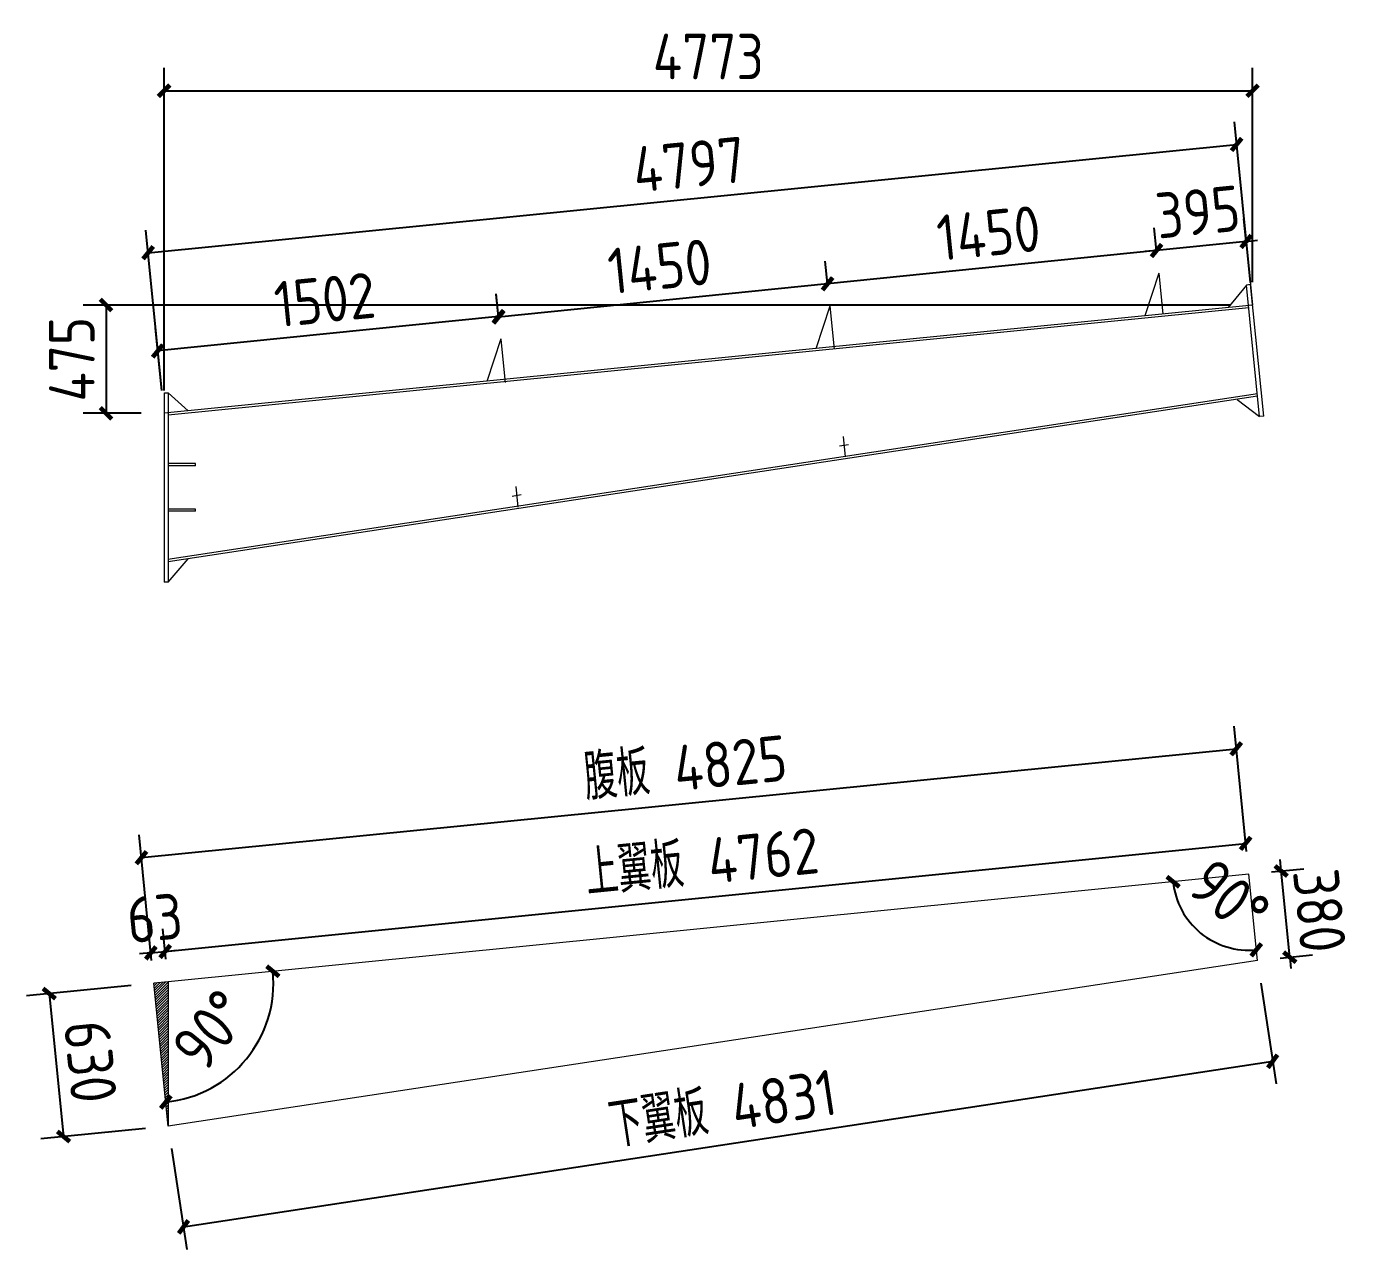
# Model space of a CAD drawing. Extents: x 485428 to 797698, y 56414 to 211814.
# Drawn here: x 734746 to 740569, y 117519 to 122881 of the extents above; entities that cross this region are included whole.
import ezdxf

# ---------------------------------------------------------------- set-up
doc = ezdxf.new("R2010")
doc.units = 0
doc.header["$LTSCALE"] = 1000
doc.header["$MEASUREMENT"] = 0
doc.styles.get("Standard").update_dxf_attribs({"font": 'gbenor.shx', "bigfont": 'gbcbig.shx'})
doc.dimstyles.get("Standard").update_dxf_attribs({"dimscale": 100, "dimtxt": 2, "dimasz": 0.4, "dimexe": 0.5, "dimexo": 1, "dimgap": 0.5, "dimtad": 1, "dimdec": 0, "dimzin": 0, "dimdsep": 46, "dimtxsty": 'Standard', "dimblk": 'ARCHTICK', "dimcen": 0.09, "dimadec": 0, "dimazin": 0, "dimtfac": 1, "dimtdec": 0, "dimtix": 1, "dimtmove": 2, "dimatfit": 3, "dimfxl": 1, "dimtolj": 1, "dimtzin": 0, "dimarcsym": 0})

# ---------------------------------------------------------------- blocks, each defined once
blk = doc.blocks.new('_ArchTick')
at = {"color": 0, "linetype": 'ByBlock', "const_width": 0.4}
blk.add_lwpolyline([(-0.5, -0.5), (0.5, 0.5)], dxfattribs=at)
blk = doc.blocks.new('*D2103')
at = {"color": 3, "lineweight": -2}
for p, q in [((740022, 121660), (734994.2, 121660)), ((735094.2, 121660), (735094.2, 121185.3)), ((735248.9, 121185.3), (734994.2, 121185.3))]:
    blk.add_line(p, q, dxfattribs=at)
at = {"layer": 'Defpoints', "color": 0}
for p in [(740122, 121660), (735094.2, 121185.3), (735348.9, 121185.3)]:
    blk.add_point(p, dxfattribs=at)
at = {"color": 3, "lineweight": -2, "xscale": 50, "yscale": 50, "zscale": 50}
for p, rotation in [((735094.2, 121660), 90), ((735094.2, 121185.3), 270)]:
    blk.add_blockref('_ArchTick', p, dxfattribs=dict(at, rotation=rotation))
at = {"color": 0, "lineweight": 15, "insert": (734944.2, 121422.6), "char_height": 200, "attachment_point": 5, "rotation": 90}
blk.add_mtext('\\A1;475', dxfattribs=at)
blk = doc.blocks.new('*D2075')
at = {"color": 3, "lineweight": -2}
for p, q in [((735348.9, 121285.3), (735348.9, 122699.9)), ((740122, 121760), (740122, 122699.9)), ((735348.9, 122599.9), (740122, 122599.9))]:
    blk.add_line(p, q, dxfattribs=at)
at = {"layer": 'Defpoints', "color": 0}
for p in [(740122, 122599.9), (740122, 121660), (735348.9, 121185.3)]:
    blk.add_point(p, dxfattribs=at)
at = {"color": 3, "lineweight": -2, "xscale": 50, "yscale": 50, "zscale": 50, "rotation": 180}
blk.add_blockref('_ArchTick', (735348.9, 122599.9), dxfattribs=at)
at = {"color": 3, "lineweight": -2, "xscale": 50, "yscale": 50, "zscale": 50}
blk.add_blockref('_ArchTick', (740122, 122599.9), dxfattribs=at)
at = {"color": 0, "lineweight": 15, "insert": (737735.4, 122749.9), "char_height": 200, "attachment_point": 5}
blk.add_mtext('\\A1;4773', dxfattribs=at)
blk = doc.blocks.new('*D2104')
at = {"color": 3, "lineweight": -2}
for p, q in [((739700.9, 121898.8), (739690.8, 121998.6)), ((740093.8, 121938.5), (740083.7, 122038.4)), ((740093.8, 121938.9), (739700.9, 121899.1)), ((740093.8, 121938.9), (740143.5, 121943.9)), ((739700.9, 121899.1), (739651.2, 121894.1))]:
    blk.add_line(p, q, dxfattribs=at)
at = {"layer": 'Defpoints', "color": 0}
for p in [(739700.9, 121899.1), (740103.9, 121839), (739711, 121799.3)]:
    blk.add_point(p, dxfattribs=at)
at = {"color": 3, "lineweight": -2, "xscale": 50, "yscale": 50, "zscale": 50}
for p, rotation in [((739700.9, 121899.1), 5.777421643194059), ((740093.8, 121938.9), 185.7774216431941)]:
    blk.add_blockref('_ArchTick', p, dxfattribs=dict(at, rotation=rotation))
at = {"color": 0, "lineweight": 15, "insert": (739882.2, 122068.3), "char_height": 200, "attachment_point": 5, "rotation": 5.77742}
blk.add_mtext('\\A1;395', dxfattribs=at)
blk = doc.blocks.new('*D2105')
at = {"color": 3, "lineweight": -2}
for p, q in [((739700.9, 121898.8), (739690.8, 121998.6)), ((739700.9, 121899.1), (738258.3, 121753.2)), ((738258.1, 121755), (738248.2, 121852.7))]:
    blk.add_line(p, q, dxfattribs=at)
at = {"layer": 'Defpoints', "color": 0}
for p in [(739711, 121799.3), (738258.3, 121753.2), (738268.2, 121655.5)]:
    blk.add_point(p, dxfattribs=at)
at = {"color": 3, "lineweight": -2, "xscale": 50, "yscale": 50, "zscale": 50}
for p, rotation in [((739700.9, 121899.1), 5.777421643287681), ((738258.3, 121753.2), 185.7774216432877)]:
    blk.add_blockref('_ArchTick', p, dxfattribs=dict(at, rotation=rotation))
at = {"color": 0, "lineweight": 15, "insert": (738964.5, 121975.4), "char_height": 200, "attachment_point": 5, "rotation": 5.77742}
blk.add_mtext('\\A1;1450', dxfattribs=at)
blk = doc.blocks.new('*D2106')
at = {"color": 3, "lineweight": -2}
for p, q in [((738258.1, 121755), (738248.2, 121852.7)), ((736815.5, 121609), (736805.6, 121706.7)), ((738258.3, 121753.2), (736815.6, 121607.2))]:
    blk.add_line(p, q, dxfattribs=at)
at = {"layer": 'Defpoints', "color": 0}
for p in [(738268.2, 121655.5), (736815.6, 121607.2), (736825.5, 121509.5)]:
    blk.add_point(p, dxfattribs=at)
at = {"color": 3, "lineweight": -2, "xscale": 50, "yscale": 50, "zscale": 50}
for p, rotation in [((738258.3, 121753.2), 5.777421643287681), ((736815.6, 121607.2), 185.7774216432877)]:
    blk.add_blockref('_ArchTick', p, dxfattribs=dict(at, rotation=rotation))
at = {"color": 0, "lineweight": 15, "insert": (737521.9, 121829.4), "char_height": 200, "attachment_point": 5, "rotation": 5.77742}
blk.add_mtext('\\A1;1450', dxfattribs=at)
blk = doc.blocks.new('*D2107')
at = {"color": 3, "lineweight": -2}
for p, q in [((736815.5, 121609), (736805.3, 121709.3)), ((736815.4, 121609.8), (735321.2, 121458.7)), ((735338.8, 121284.7), (735311.2, 121558.1))]:
    blk.add_line(p, q, dxfattribs=at)
at = {"layer": 'Defpoints', "color": 0}
for p in [(736825.5, 121509.5), (735321.2, 121458.7), (735348.9, 121185.3)]:
    blk.add_point(p, dxfattribs=at)
at = {"color": 3, "lineweight": -2, "xscale": 50, "yscale": 50, "zscale": 50}
for p, rotation in [((736815.4, 121609.8), 5.777421643287681), ((735321.2, 121458.7), 185.7774216432877)]:
    blk.add_blockref('_ArchTick', p, dxfattribs=dict(at, rotation=rotation))
at = {"color": 0, "lineweight": 15, "insert": (736053.2, 121683.5), "char_height": 200, "attachment_point": 5, "rotation": 5.77742}
blk.add_mtext('\\A1;1502', dxfattribs=at)
blk = doc.blocks.new('*D2108')
at = {"color": 3, "lineweight": -2}
for p, q in [((740112.1, 121759.5), (740042.1, 122463.7)), ((735278.9, 121889.5), (740052, 122364.2)), ((735339, 121284.8), (735269, 121989))]:
    blk.add_line(p, q, dxfattribs=at)
at = {"layer": 'Defpoints', "color": 0}
for p in [(740052, 122364.2), (740122, 121660), (735348.9, 121185.3)]:
    blk.add_point(p, dxfattribs=at)
at = {"color": 3, "lineweight": -2, "xscale": 50, "yscale": 50, "zscale": 50}
for p, rotation in [((740052, 122364.2), 5.679690358711365), ((735278.9, 121889.5), 185.6796903587114)]:
    blk.add_blockref('_ArchTick', p, dxfattribs=dict(at, rotation=rotation))
at = {"color": 0, "lineweight": 15, "insert": (737650.6, 122276.1), "char_height": 200, "attachment_point": 5, "rotation": 5.67969}
blk.add_mtext('\\A1;4797', dxfattribs=at)
blk = doc.blocks.new('*D2109')
at = {"color": 3, "lineweight": -2}
for p, q in [((735294.3, 118786.1), (735281, 118918.8)), ((735356.9, 118792.4), (735343.7, 118925.1)), ((735290.9, 118819.3), (735241.2, 118814.4)), ((735290.9, 118819.3), (735353.6, 118825.6)), ((735353.6, 118825.6), (735403.4, 118830.6))]:
    blk.add_line(p, q, dxfattribs=at)
at = {"layer": 'Defpoints', "color": 0}
for p in [(735353.6, 118825.6), (735304.2, 118686.6), (735366.9, 118692.9)]:
    blk.add_point(p, dxfattribs=at)
at = {"color": 3, "lineweight": -2, "xscale": 50, "yscale": 50, "zscale": 50}
for p, rotation in [((735290.9, 118819.3), 5.710593137494398), ((735353.6, 118825.6), 185.7105931374944)]:
    blk.add_blockref('_ArchTick', p, dxfattribs=dict(at, rotation=rotation))
at = {"color": 0, "lineweight": 15, "insert": (735307.4, 118971.7), "char_height": 200, "attachment_point": 5, "rotation": 5.71059}
blk.add_mtext('\\A1;63', dxfattribs=at)
blk = doc.blocks.new('*D2110')
at = {"color": 3, "lineweight": -2}
for p, q in [((740095.1, 119263.6), (740081.6, 119398.9)), ((735353.6, 118825.6), (740091.5, 119299.4)), ((735356.9, 118792.4), (735343.7, 118925.1))]:
    blk.add_line(p, q, dxfattribs=at)
at = {"layer": 'Defpoints', "color": 0}
for p in [(740091.5, 119299.4), (740105.1, 119164.1), (735366.9, 118692.9)]:
    blk.add_point(p, dxfattribs=at)
at = {"color": 3, "lineweight": -2, "xscale": 50, "yscale": 50, "zscale": 50}
for p, rotation in [((740091.5, 119299.4), 5.710593137575103), ((735353.6, 118825.6), 185.7105931375751)]:
    blk.add_blockref('_ArchTick', p, dxfattribs=dict(at, rotation=rotation))
at = {"color": 0, "lineweight": 15, "insert": (737707, 119218.3), "char_height": 200, "attachment_point": 5, "rotation": 5.71059}
blk.add_mtext('\\A1;上翼板 4762', dxfattribs=at)
blk = doc.blocks.new('*D2076')
at = {"color": 3, "lineweight": -2}
for p, q in [((740095.2, 119263.6), (740040.5, 119813.8)), ((735249.5, 119236.8), (740050.4, 119714.3)), ((735294.3, 118786.1), (735239.6, 119336.4))]:
    blk.add_line(p, q, dxfattribs=at)
at = {"layer": 'Defpoints', "color": 0}
for p in [(740050.4, 119714.3), (740105.1, 119164.1), (735304.2, 118686.6)]:
    blk.add_point(p, dxfattribs=at)
at = {"color": 3, "lineweight": -2, "xscale": 50, "yscale": 50, "zscale": 50}
for p, rotation in [((740050.4, 119714.3), 5.679869091041515), ((735249.5, 119236.8), 185.6798690910416)]:
    blk.add_blockref('_ArchTick', p, dxfattribs=dict(at, rotation=rotation))
at = {"color": 0, "lineweight": 15, "insert": (737634.4, 119631.4), "char_height": 200, "attachment_point": 5, "rotation": 5.67987}
blk.add_mtext('\\A1;腹板 4825', dxfattribs=at)
blk = doc.blocks.new('*D2111')
at = {"color": 3, "lineweight": -2}
for p, q in [((740157.9, 118687.1), (740225.1, 118245)), ((735434.1, 117617.7), (740210.1, 118343.9)), ((735381.9, 117960.9), (735449.1, 117518.8))]:
    blk.add_line(p, q, dxfattribs=at)
at = {"layer": 'Defpoints', "color": 0}
for p in [(740142.9, 118786), (740210.1, 118343.9), (735366.9, 118059.8)]:
    blk.add_point(p, dxfattribs=at)
at = {"color": 3, "lineweight": -2, "xscale": 50, "yscale": 50, "zscale": 50}
for p, rotation in [((740210.1, 118343.9), 8.64564635709541), ((735434.1, 117617.7), 188.6456463570954)]:
    blk.add_blockref('_ArchTick', p, dxfattribs=dict(at, rotation=rotation))
at = {"color": 0, "lineweight": 15, "insert": (737798.6, 118135.6), "char_height": 200, "attachment_point": 5, "rotation": 8.64565}
blk.add_mtext('\\A1;下翼板 4831', dxfattribs=at)
blk = doc.blocks.new('*D2112')
at = {"color": 3, "lineweight": -2}
for p, q in [((740247.3, 119178.3), (740242.3, 119228.1)), ((740204.6, 119174), (740346.8, 119188.3)), ((740285.1, 118800.2), (740247.3, 119178.3)), ((740242.4, 118795.9), (740384.6, 118810.1)), ((740285.1, 118800.2), (740290, 118750.4))]:
    blk.add_line(p, q, dxfattribs=at)
at = {"layer": 'Defpoints', "color": 0}
for p in [(740105.1, 119164.1), (740247.3, 119178.3), (740142.9, 118786)]:
    blk.add_point(p, dxfattribs=at)
at = {"color": 3, "lineweight": -2, "xscale": 50, "yscale": 50, "zscale": 50}
for p, rotation in [((740247.3, 119178.3), 275.7105931374983), ((740285.1, 118800.2), 95.71059313749835)]:
    blk.add_blockref('_ArchTick', p, dxfattribs=dict(at, rotation=rotation))
at = {"color": 0, "lineweight": 15, "insert": (740415.4, 119004.2), "char_height": 200, "attachment_point": 5, "rotation": 275.71059}
blk.add_mtext('\\A1;380', dxfattribs=at)
blk = doc.blocks.new('*D2113')
at = {"color": 3, "lineweight": -2}
for p, q in [((735204.7, 118676.6), (734745.8, 118630.8)), ((734845.3, 118640.7), (734908, 118013.9)), ((735267.4, 118049.8), (734808.5, 118003.9))]:
    blk.add_line(p, q, dxfattribs=at)
at = {"layer": 'Defpoints', "color": 0}
for p in [(735304.2, 118686.6), (735366.9, 118059.8), (734908, 118013.9)]:
    blk.add_point(p, dxfattribs=at)
at = {"color": 3, "lineweight": -2, "xscale": 50, "yscale": 50, "zscale": 50}
for p, rotation in [((734845.3, 118640.7), 95.71059313748569), ((734908, 118013.9), 275.7105931374857)]:
    blk.add_blockref('_ArchTick', p, dxfattribs=dict(at, rotation=rotation))
at = {"color": 0, "lineweight": 15, "insert": (735025.9, 118342.2), "char_height": 200, "attachment_point": 5, "rotation": 275.71059}
blk.add_mtext('\\A1;630', dxfattribs=at)
blk = doc.blocks.new('*D2077')
at = {"color": 0, "lineweight": -2}
blk.add_arc((735304.2, 118686.6), 524.2, 275.71059, 5.67946, dxfattribs=at)
at = {"layer": 'Defpoints', "color": 0}
for p in [(740105.1, 119164.1), (735304.2, 118686.6), (735366.9, 118692.9), (735610.1, 118260.9), (735366.9, 118059.8)]:
    blk.add_point(p, dxfattribs=at)
at = {"color": 0, "lineweight": -2, "xscale": 50, "yscale": 50, "zscale": 50}
for p, rotation in [((735825.9, 118738.5), 95.67946262486774), ((735356.4, 118165), 185.7105931374774)]:
    blk.add_blockref('_ArchTick', p, dxfattribs=dict(at, rotation=rotation))
at = {"color": 0, "lineweight": 15, "insert": (735555.1, 118481.3), "char_height": 200, "attachment_point": 5, "rotation": 50.69503}
blk.add_mtext('\\A1;90°', dxfattribs=at)
blk = doc.blocks.new('*D3255')
at = {"color": 0, "lineweight": -2}
blk.add_arc((740105.1, 119164.1), 333.2, 185.67946, 275.71059, dxfattribs=at)
at = {"layer": 'Defpoints', "color": 0}
for p in [(740105.1, 119164.1), (740105.1, 119164.1), (739834.5, 118969.7), (740142.9, 118786), (735366.9, 118692.9)]:
    blk.add_point(p, dxfattribs=at)
at = {"color": 0, "lineweight": -2, "xscale": 50, "yscale": 50, "zscale": 50}
for p, rotation in [((739773.5, 119131.1), 95.67946262486751), ((740138.2, 118832.6), 5.7105931374928)]:
    blk.add_blockref('_ArchTick', p, dxfattribs=dict(at, rotation=rotation))
at = {"color": 0, "lineweight": 15, "insert": (740020.7, 119061), "char_height": 200, "attachment_point": 5, "rotation": 320.69503}
blk.add_mtext('\\A1;90°', dxfattribs=at)

msp = doc.modelspace()

# ---------------------------------------------------------------- hatches: boundary and pattern name
at = {"lineweight": 15}
h = msp.add_hatch(dxfattribs=at)
h.set_pattern_fill('ANSI31', color=256, scale=5, style=0)
h.set_pattern_definition([(45, (-26, -31896.44), (-5.612660076, 5.612660076), [])])
h.paths.add_polyline_path([(735366.9, 118692.9), (735304.2, 118686.6), (735366.9, 118059.8)])

# ---------------------------------------------------------------- linework, layer by layer
at = {"color": 2, "lineweight": 15}
for p, q in [((740103.9, 121839), (740122, 121660)), ((739711, 121799.8), (739649.5, 121612.9)), ((739711, 121799.8), (739729.1, 121620.7)), ((740095.1, 121747.7), (740014.5, 121649.2)), ((740113, 121749.5), (740095.1, 121747.7)), ((740152.8, 121170.6), (740095.1, 121747.7)), ((740170.8, 121172.4), (740113, 121749.5)), ((738268.2, 121655.5), (738206.7, 121468.7)), ((738268.2, 121655.5), (738287.3, 121466.4)), ((736825.4, 121511.2), (736763.9, 121324.4)), ((736825.5, 121509.5), (736844.7, 121320.5)), ((735348.9, 121275.5), (735348.9, 120445.5)), ((735350.9, 121275.5), (735366.9, 121275.5)), ((735366.9, 121275.5), (735366.9, 120445.5)), ((735366.9, 121275.5), (735454.9, 121195.8)), ((740055, 121246.3), (740152.8, 121170.6)), ((740170.8, 121172.4), (740152.8, 121170.6)), ((738326, 121083.4), (738335.1, 120993.7)), ((735486.9, 120965.5), (735366.9, 120965.5)), ((735486.9, 120965.5), (735366.9, 120965.5)), ((735486.9, 120955.5), (735366.9, 120955.5)), ((735486.9, 120955.5), (735366.9, 120955.5)), ((735486.9, 120955.5), (735486.9, 120965.5)), ((735486.9, 120955.5), (735486.9, 120965.5)), ((736890.8, 120864), (736899.9, 120774.3)), ((735486.9, 120765.5), (735366.9, 120765.5)), ((735486.9, 120765.5), (735366.9, 120765.5)), ((735486.9, 120755.5), (735366.9, 120755.5)), ((735486.9, 120755.5), (735366.9, 120755.5)), ((735486.9, 120755.5), (735486.9, 120765.5)), ((735486.9, 120755.5), (735486.9, 120765.5)), ((735366.9, 120445.5), (735454.2, 120547.2)), ((735366.9, 120445.5), (735348.9, 120445.5)), ((735366.9, 118692.9), (735366.9, 118059.8))]:
    msp.add_line(p, q, dxfattribs=at)
at = {"lineweight": 15}
for p, q in [((740122, 121660), (735348.9, 121185.3)), ((740105.1, 121648.2), (735366.9, 121177)), ((740142.9, 121270.1), (735365.4, 120543.7)), ((740143.9, 121260.2), (735366.9, 120533.8)), ((738349.9, 121046.6), (738310.3, 121040.5)), ((736914.7, 120827.2), (736875.1, 120821.1)), ((740105.1, 119164.1), (735366.9, 118692.9)), ((740142.9, 118786), (740105.1, 119164.1)), ((740142.9, 118786), (735366.9, 118059.8)), ((735366.9, 118692.9), (735304.2, 118686.6)), ((735366.9, 118059.8), (735304.2, 118686.6))]:
    msp.add_line(p, q, dxfattribs=at)

# ---------------------------------------------------------------- dimensions: what is measured, and where the dimension line sits
dim = msp.add_linear_dim(base=(740122, 122599.9), p1=(735348.9, 121185.3), p2=(740122, 121660), dimstyle='Standard', override={"dimtxt": 2, "dimasz": 0.5, "dimexe": 1, "dimexo": 1, "dimclrd": 3, "dimclre": 3}, dxfattribs=at)
dim.commit()
dim.dimension.update_dxf_attribs({"geometry": '*D2075', "text_midpoint": (737735.4, 122749.9)})
for p1, p2, distance, picture, middle in [((735348.9, 121185.3), (740122, 121660), 707.7, '*D2108', (737650.6, 122276.1)), ((740103.9, 121839), (739711, 121799.3), -100.4, '*D2104', (739882.2, 122068.3)), ((740142.9, 118786), (740105.1, 119164.1), -142.9, '*D2112', (740415.4, 119004.2)), ((735304.2, 118686.6), (735366.9, 118692.9), 133.4, '*D2109', (735307.4, 118971.7)), ((735304.2, 118686.6), (735366.9, 118059.8), -461.2, '*D2113', (735025.9, 118342.2))]:
    dim = msp.add_aligned_dim(p1=p1, p2=p2, distance=distance, dimstyle='Standard', override={"dimtxt": 2, "dimasz": 0.5, "dimexe": 1, "dimexo": 1, "dimclrd": 3, "dimclre": 3}, dxfattribs=at)
    dim.commit()
    dim.dimension.update_dxf_attribs({"geometry": picture, "text_midpoint": middle})
for base, p1, p2, angle, picture, middle in [((738258.3, 121753.2), (739711, 121799.3), (738268.2, 121655.5), 5.77742, '*D2105', (738964.5, 121975.4)), ((736815.6, 121607.2), (738268.2, 121655.5), (736825.5, 121509.5), 5.77742, '*D2106', (737521.9, 121829.4)), ((735321.2, 121458.7), (736825.5, 121509.5), (735348.9, 121185.3), 5.77742, '*D2107', (736053.2, 121683.5)), ((735094.2, 121185.3), (740122, 121660), (735348.9, 121185.3), 90, '*D2103', (734944.2, 121422.6))]:
    dim = msp.add_linear_dim(base=base, p1=p1, p2=p2, angle=angle, dimstyle='Standard', override={"dimtxt": 2, "dimasz": 0.5, "dimexe": 1, "dimexo": 1, "dimclrd": 3, "dimclre": 3}, dxfattribs=at)
    dim.commit()
    dim.dimension.update_dxf_attribs({"geometry": picture, "text_midpoint": middle})
for p1, p2, distance, text, picture, middle in [((735304.2, 118686.6), (740105.1, 119164.1), 553, '腹板 4825', '*D2076', (737634.4, 119631.4)), ((735366.9, 118059.8), (740142.9, 118786), -447.2, '下翼板 4831', '*D2111', (737798.6, 118135.6))]:
    dim = msp.add_aligned_dim(p1=p1, p2=p2, distance=distance, text=text, dimstyle='Standard', override={"dimtxt": 2, "dimasz": 0.5, "dimexe": 1, "dimexo": 1, "dimclrd": 3, "dimclre": 3}, dxfattribs=at)
    dim.commit()
    dim.dimension.update_dxf_attribs({"geometry": picture, "text_midpoint": middle})
dim = msp.add_linear_dim(base=(740091.5, 119299.4), p1=(735366.9, 118692.9), p2=(740105.1, 119164.1), angle=185.71059, text='上翼板 4762', dimstyle='Standard', override={"dimtxt": 2, "dimasz": 0.5, "dimexe": 1, "dimexo": 1, "dimclrd": 3, "dimclre": 3}, dxfattribs=at)
dim.commit()
dim.dimension.update_dxf_attribs({"geometry": '*D2110', "text_midpoint": (737707, 119218.3)})
at = {"color": 1, "lineweight": 15}
for base, line1, picture, middle in [((739834.5, 118969.7), ((740142.9, 118786), (740105.1, 119164.1)), '*D3255', (740020.7, 119061)), ((735610.1, 118260.9), ((735366.9, 118059.8), (735304.2, 118686.6)), '*D2077', (735555.1, 118481.3))]:
    dim = msp.add_angular_dim_2l(base=base, line1=line1, line2=((740105.1, 119164.1), (735366.9, 118692.9)), dimstyle='Standard', override={"dimtxt": 2, "dimasz": 0.5, "dimgap": 1}, dxfattribs=at)
    dim.commit()
    dim.dimension.update_dxf_attribs({"geometry": picture, "text_midpoint": middle})

doc.saveas('drawing.dxf')
